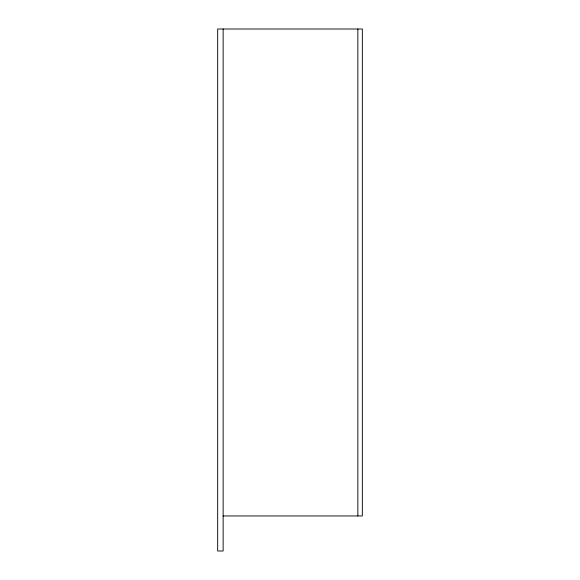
<?xml version="1.0" encoding="UTF-8"?>
<svg xmlns="http://www.w3.org/2000/svg" width="580" height="580" viewBox="0 0 580 580"><rect width="100%" height="100%" fill="white"/><g stroke="black" fill="none" stroke-linecap="round" stroke-linejoin="round"><path stroke-width="0.87" d="M223.133 515.953L362.333 515.953L362.333 29L217.667 29L217.667 551L223.133 551L223.133 29M357.86 29L357.86 515.953"/></g></svg>
